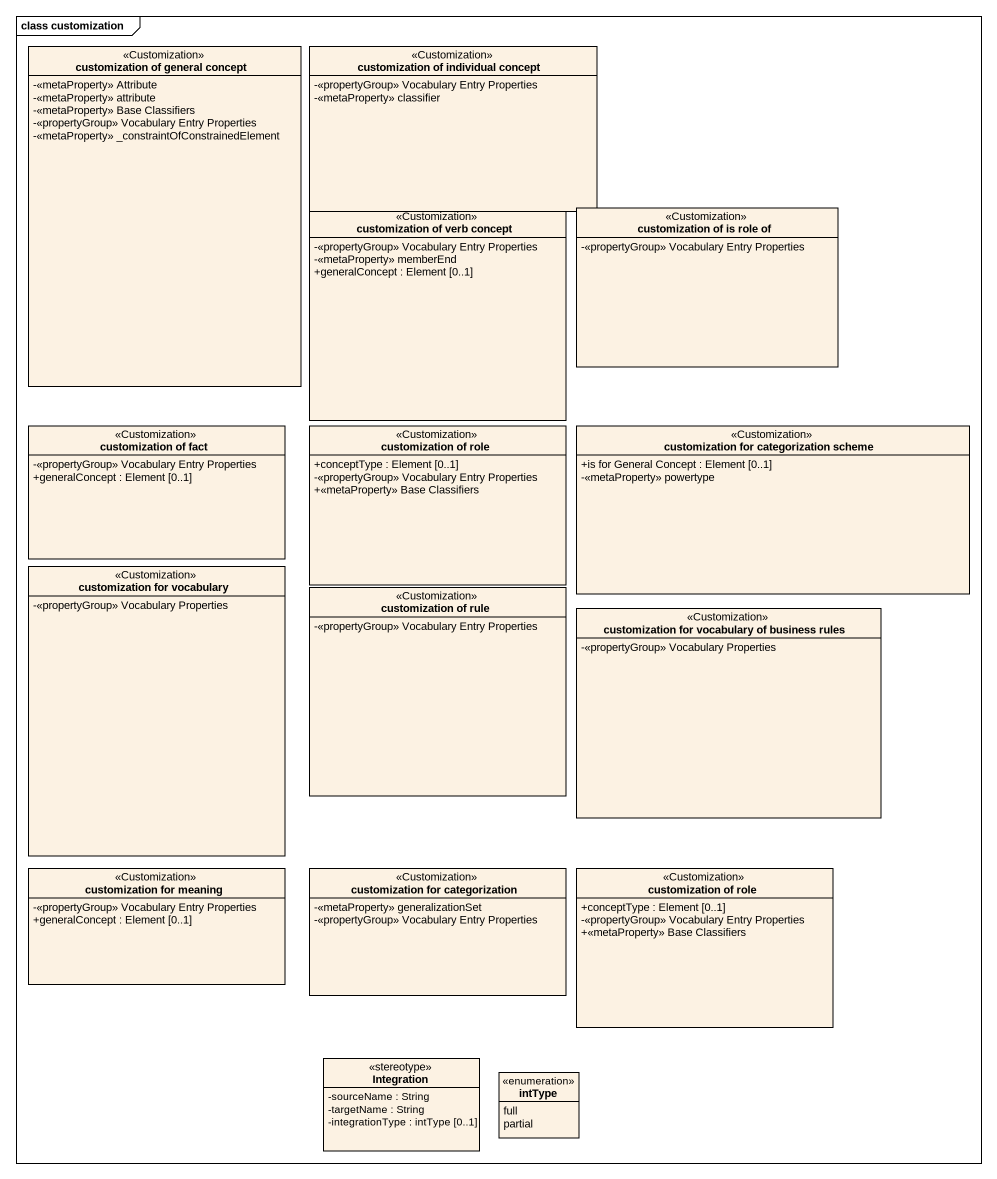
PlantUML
@startuml
mainframe class customization
hide circle
hide empty members
skinparam classAttributeIconSize 0
class "customization of general concept" as customization_of_general <<Customization>> {
  -<<metaProperty>> Attribute
  -<<metaProperty>> attribute
  -<<metaProperty>> Base Classifiers
  -<<propertyGroup>> Vocabulary Entry Properties
  -<<metaProperty>> _constraintOfConstrainedElement
}
class "customization of individual concept" as customization_of_individual <<Customization>> {
  -<<propertyGroup>> Vocabulary Entry Properties
  -<<metaProperty>> classifier
}
class "customization of verb concept" as customization_of_verb <<Customization>> {
  -<<propertyGroup>> Vocabulary Entry Properties
  -<<metaProperty>> memberEnd
  +generalConcept : Element [0..1]
}
class "customization of is role of" as customization_of_is_role_of <<Customization>> {
  -<<propertyGroup>> Vocabulary Entry Properties
}
class "customization of fact" as customization_of_fact <<Customization>> {
  -<<propertyGroup>> Vocabulary Entry Properties
  +generalConcept : Element [0..1]
}
class "customization of role" as customization_of_role <<Customization>> {
  +conceptType : Element [0..1]
  -<<propertyGroup>> Vocabulary Entry Properties
  +<<metaProperty>> Base Classifiers
}
class "customization for categorization scheme" as customization_for <<Customization>> {
  +is for General Concept : Element [0..1]
  -<<metaProperty>> powertype
}
class "customization for vocabulary" as customization_for_vocabulary <<Customization>> {
  -<<propertyGroup>> Vocabulary Properties
}
class "customization of rule" as customization_of_rule <<Customization>> {
  -<<propertyGroup>> Vocabulary Entry Properties
}
class "customization for vocabulary of business rules" as customization_for_2 <<Customization>> {
  -<<propertyGroup>> Vocabulary Properties
}
class "customization for meaning" as customization_for_meaning <<Customization>> {
  -<<propertyGroup>> Vocabulary Entry Properties
  +generalConcept : Element [0..1]
}
class "customization for categorization" as customization_for_3 <<Customization>> {
  -<<metaProperty>> generalizationSet
  -<<propertyGroup>> Vocabulary Entry Properties
}
class "customization of role" as customization_of_role_2 <<Customization>> {
  +conceptType : Element [0..1]
  -<<propertyGroup>> Vocabulary Entry Properties
  +<<metaProperty>> Base Classifiers
}
class Integration <<stereotype>> {
  -sourceName : String
  -targetName : String
  -integrationType : intType [0..1]
}
enum intType {
  full
  partial
}
@enduml
